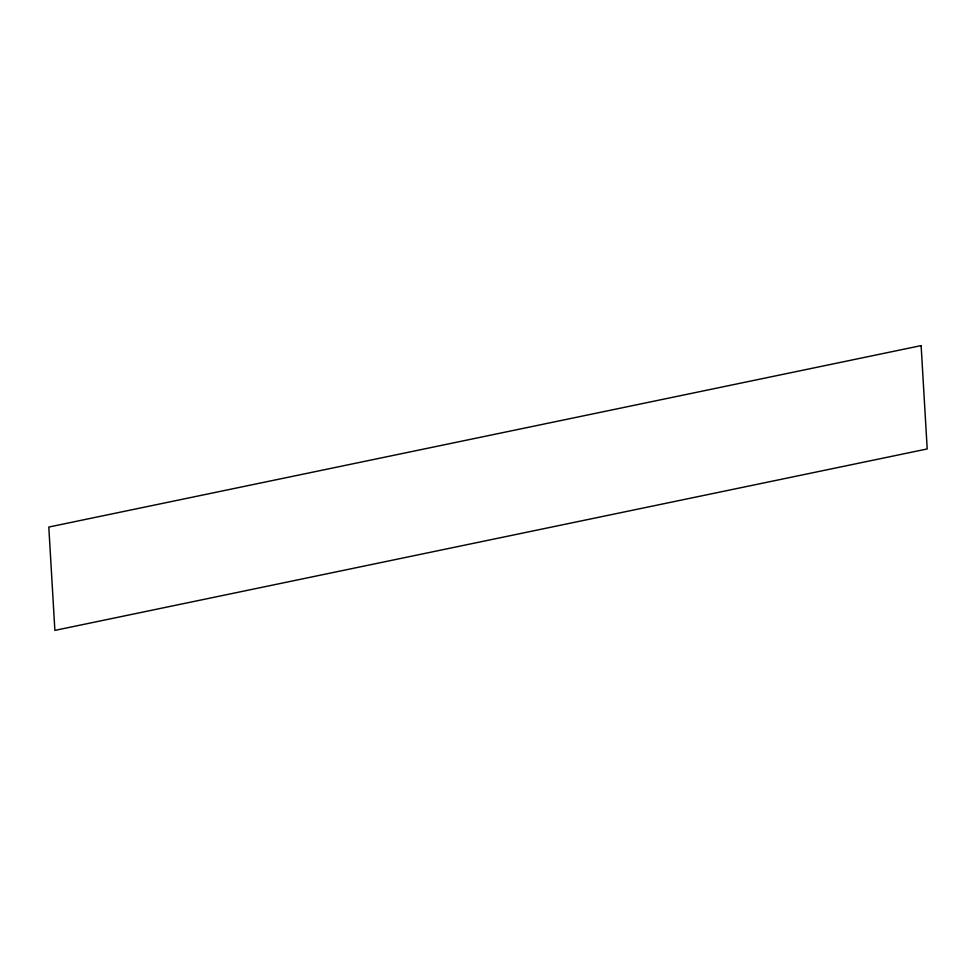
<?xml version="1.0" encoding="UTF-8"?>
<svg xmlns="http://www.w3.org/2000/svg" width="976" height="976" viewBox="0 0 976 976"><rect width="100%" height="100%" fill="white"/><g stroke="black" fill="none" stroke-linecap="round" stroke-linejoin="round"><path stroke-width="1.46" d="M921.124 345.614L48.8 527.052L54.876 630.386L927.2 448.948L921.124 345.614"/></g></svg>
